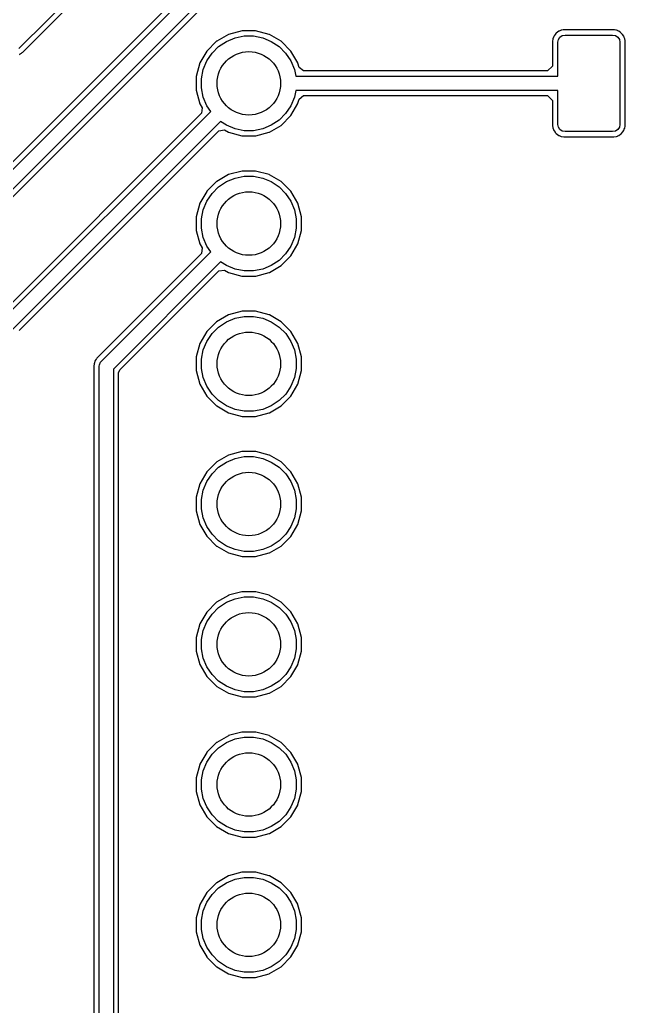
# Model space of a CAD drawing. Header units: inches. Extents: x 5.04 to 6.66, y -5.01 to -3.26.
# Drawn here: x 5.467 to 5.899, y -4.628 to -3.924 of the extents above; entities that cross this region are included whole.
import ezdxf

# ---------------------------------------------------------------- set-up
doc = ezdxf.new("R2010")
doc.units = ezdxf.units.IN
doc.header["$MEASUREMENT"] = 0
doc.layers.add('F.Cu', color=13, linetype='CONTINUOUS', true_color=0xc83434)

msp = doc.modelspace()

# ---------------------------------------------------------------- linework, layer by layer
at = {"layer": 'F.Cu', "linetype": 'CONTINUOUS'}
for p, q in [((5.53966, -3.87167), (5.46783, -3.9435)), ((5.47075, -3.94602), (5.54248, -3.87417)), ((5.29129, -4.20174), (5.60322, -3.88981)), ((5.59665, -3.89102), (5.29059, -4.19705)), ((5.61029, -3.89688), (5.2969, -4.21028)), ((5.29945, -4.21311), (5.60913, -3.90346)), ((5.62555, -3.9322), (5.61591, -3.9348)), ((5.63524, -3.9322), (5.62555, -3.9322)), ((5.64492, -3.9348), (5.63524, -3.9322)), ((5.85217, -3.93224), (5.85173, -3.93248)), ((5.85252, -3.93209), (5.85217, -3.93224)), ((5.85323, -3.93181), (5.85252, -3.93209)), ((5.85358, -3.93173), (5.85323, -3.93181)), ((5.85457, -3.93154), (5.85358, -3.93169)), ((5.85358, -3.93169), (5.85358, -3.93173)), ((5.85551, -3.93142), (5.85457, -3.93154)), ((5.8902, -3.93142), (5.85551, -3.93142)), ((5.89114, -3.93154), (5.8902, -3.93142)), ((5.89213, -3.93169), (5.89114, -3.93154)), ((5.89213, -3.93173), (5.89213, -3.93169)), ((5.89248, -3.93181), (5.89213, -3.93173)), ((5.89319, -3.93209), (5.89248, -3.93181)), ((5.89354, -3.93224), (5.89319, -3.93209)), ((5.89413, -3.93256), (5.89354, -3.93224)), ((5.61591, -3.9348), (5.60748, -3.93969)), ((5.61441, -3.93974), (5.62056, -3.93719)), ((5.62056, -3.93719), (5.62709, -3.93589)), ((5.62709, -3.93589), (5.63374, -3.93589)), ((5.63374, -3.93589), (5.64027, -3.93719)), ((5.64027, -3.93719), (5.64642, -3.93974)), ((5.64504, -3.93484), (5.64492, -3.9348)), ((5.65339, -3.93969), (5.64504, -3.93484)), ((5.8472, -3.93811), (5.84697, -3.93957)), ((5.84724, -3.93791), (5.8472, -3.93811)), ((5.84768, -3.93681), (5.84724, -3.93791)), ((5.84772, -3.93669), (5.84768, -3.93681)), ((5.84811, -3.93591), (5.84772, -3.93669)), ((5.84882, -3.93484), (5.84811, -3.93591)), ((5.84886, -3.93476), (5.84882, -3.93484)), ((5.84937, -3.93421), (5.84886, -3.93476)), ((5.84957, -3.93402), (5.84937, -3.93421)), ((5.85047, -3.93323), (5.84957, -3.93402)), ((5.85154, -3.9326), (5.85047, -3.93323)), ((5.8507, -3.94041), (5.8511, -3.93843)), ((5.8511, -3.93843), (5.85222, -3.93675)), ((5.85173, -3.93248), (5.85154, -3.9326)), ((5.85222, -3.93675), (5.8539, -3.93563)), ((5.8539, -3.93563), (5.85587, -3.93524)), ((5.85587, -3.93524), (5.88983, -3.93524)), ((5.88983, -3.93524), (5.8918, -3.93563)), ((5.8918, -3.93563), (5.89348, -3.93675)), ((5.89348, -3.93675), (5.8946, -3.93843)), ((5.89539, -3.93335), (5.89413, -3.93256)), ((5.8946, -3.93843), (5.895, -3.94041)), ((5.89618, -3.93409), (5.89539, -3.93335)), ((5.89693, -3.93488), (5.89618, -3.93409)), ((5.89768, -3.9361), (5.89693, -3.93488)), ((5.89776, -3.93622), (5.89768, -3.9361)), ((5.89807, -3.93681), (5.89776, -3.93622)), ((5.89811, -3.93697), (5.89807, -3.93681)), ((5.89846, -3.93803), (5.89811, -3.93697)), ((5.8987, -3.93906), (5.89846, -3.93803)), ((5.89879, -3.94012), (5.8987, -3.93906)), ((5.46783, -3.9435), (5.46632, -3.94483)), ((5.47, -3.94669), (5.47055, -3.94618)), ((5.47055, -3.94618), (5.47075, -3.94602)), ((5.60744, -3.93972), (5.60043, -3.94669)), ((5.60417, -3.94814), (5.60887, -3.94344)), ((5.60748, -3.93969), (5.60744, -3.93972)), ((5.60887, -3.94344), (5.61441, -3.93974)), ((5.64642, -3.93974), (5.65196, -3.94344)), ((5.65196, -3.94344), (5.65666, -3.94814)), ((5.66039, -3.94669), (5.65339, -3.93969)), ((5.84697, -3.93957), (5.84693, -3.94012)), ((5.84693, -3.94012), (5.84693, -3.9574)), ((5.8507, -3.96469), (5.8507, -3.94041)), ((5.895, -3.94041), (5.895, -3.99896)), ((5.89882, -3.94043), (5.89879, -3.94012)), ((5.89882, -3.99894), (5.89882, -3.94043)), ((5.46681, -3.94909), (5.46728, -3.94878)), ((5.46728, -3.94878), (5.46736, -3.94874)), ((5.46736, -3.94874), (5.46823, -3.94819)), ((5.46823, -3.94819), (5.46862, -3.94787)), ((5.46862, -3.94787), (5.46886, -3.94772)), ((5.46886, -3.94772), (5.46929, -3.9474)), ((5.46929, -3.9474), (5.47, -3.94669)), ((5.60039, -3.94673), (5.59555, -3.95516)), ((5.60043, -3.94669), (5.60039, -3.94673)), ((5.60047, -3.95368), (5.60417, -3.94814)), ((5.65666, -3.94814), (5.66036, -3.95368)), ((5.66528, -3.95516), (5.66039, -3.94669)), ((5.59555, -3.95516), (5.59291, -3.96484)), ((5.59662, -3.96636), (5.59792, -3.95983)), ((5.59792, -3.95983), (5.60047, -3.95368)), ((5.66036, -3.95368), (5.66291, -3.95983)), ((5.66291, -3.95983), (5.66388, -3.96469)), ((5.66535, -3.95531), (5.66528, -3.95516)), ((5.66626, -3.9585), (5.66535, -3.95531)), ((5.66941, -3.96087), (5.66626, -3.9585)), ((5.84693, -3.9574), (5.84346, -3.96087)), ((5.59291, -3.96484), (5.59291, -3.97453)), ((5.59662, -3.97301), (5.59662, -3.96636)), ((5.66388, -3.96469), (5.8507, -3.96469)), ((5.84346, -3.96087), (5.66941, -3.96087)), ((5.59291, -3.97453), (5.59555, -3.98425)), ((5.59792, -3.97954), (5.59662, -3.97301)), ((5.60047, -3.98569), (5.59792, -3.97954)), ((5.66291, -3.97954), (5.66036, -3.98569)), ((5.66388, -3.97469), (5.66291, -3.97954)), ((5.8507, -3.97469), (5.66388, -3.97469)), ((5.66543, -3.98382), (5.66622, -3.98087)), ((5.66622, -3.98087), (5.66941, -3.97846)), ((5.66941, -3.97846), (5.84346, -3.97846)), ((5.84346, -3.97846), (5.84693, -3.98193)), ((5.8507, -3.99896), (5.8507, -3.97469)), ((5.59555, -3.98425), (5.59717, -3.98705)), ((5.59717, -3.98705), (5.59665, -3.99102)), ((5.60322, -3.98981), (5.60047, -3.98569)), ((5.66036, -3.98569), (5.65666, -3.99123)), ((5.66035, -3.99272), (5.66528, -3.98417)), ((5.66528, -3.98417), (5.66543, -3.98382)), ((5.84693, -3.98193), (5.84693, -3.99906)), ((5.59665, -3.99102), (5.45031, -4.13732)), ((5.45342, -4.13961), (5.60322, -3.98981)), ((5.65666, -3.99123), (5.65196, -3.99593)), ((5.65339, -3.99969), (5.66035, -3.99272)), ((5.61029, -3.99688), (5.46195, -4.14522)), ((5.61441, -3.99963), (5.61029, -3.99688)), ((5.62056, -4.00218), (5.61441, -3.99963)), ((5.62709, -4.00348), (5.62056, -4.00218)), ((5.64027, -4.00218), (5.63374, -4.00348)), ((5.64642, -3.99963), (5.64027, -4.00218)), ((5.64504, -4.00453), (5.65339, -3.99969)), ((5.65196, -3.99593), (5.64642, -3.99963)), ((5.84693, -3.99906), (5.84697, -3.99996)), ((5.84697, -3.99996), (5.8472, -4.00126)), ((5.8472, -4.00126), (5.84728, -4.0015)), ((5.84728, -4.0015), (5.84768, -4.00256)), ((5.84768, -4.00256), (5.84772, -4.00268)), ((5.84772, -4.00268), (5.84799, -4.00323)), ((5.8511, -4.00094), (5.8507, -3.99896)), ((5.85222, -4.00262), (5.8511, -4.00094)), ((5.8539, -4.00374), (5.85222, -4.00262)), ((5.89348, -4.00262), (5.8918, -4.00374)), ((5.8946, -4.00094), (5.89348, -4.00262)), ((5.895, -3.99896), (5.8946, -4.00094)), ((5.89768, -4.00327), (5.89807, -4.00248)), ((5.89807, -4.00248), (5.89839, -4.00161)), ((5.89839, -4.00161), (5.89843, -4.0015)), ((5.89843, -4.0015), (5.8987, -4.00039)), ((5.8987, -4.00039), (5.89882, -3.99894)), ((5.46665, -4.14591), (5.60909, -4.00346)), ((5.60909, -4.00346), (5.61307, -4.00295)), ((5.61307, -4.00295), (5.61583, -4.00453)), ((5.61583, -4.00453), (5.61602, -4.00461)), ((5.61602, -4.00461), (5.62551, -4.00713)), ((5.62551, -4.00713), (5.63531, -4.00713)), ((5.63374, -4.00348), (5.62709, -4.00348)), ((5.63531, -4.00713), (5.64484, -4.00461)), ((5.64484, -4.00461), (5.64504, -4.00453)), ((5.84799, -4.00323), (5.84815, -4.0035)), ((5.84815, -4.0035), (5.84882, -4.00453)), ((5.84882, -4.00453), (5.8489, -4.00465)), ((5.8489, -4.00465), (5.84937, -4.00516)), ((5.84937, -4.00516), (5.84965, -4.00543)), ((5.84965, -4.00543), (5.85047, -4.00614)), ((5.85047, -4.00614), (5.85154, -4.00677)), ((5.85154, -4.00677), (5.85173, -4.00689)), ((5.85173, -4.00689), (5.85217, -4.00713)), ((5.85217, -4.00713), (5.85252, -4.00728)), ((5.85252, -4.00728), (5.85323, -4.00756)), ((5.85323, -4.00756), (5.85339, -4.0076)), ((5.85339, -4.0076), (5.85504, -4.00787)), ((5.85587, -4.00413), (5.8539, -4.00374)), ((5.85504, -4.00787), (5.85579, -4.00791)), ((5.85579, -4.00791), (5.88992, -4.00791)), ((5.88983, -4.00413), (5.85587, -4.00413)), ((5.8918, -4.00374), (5.88983, -4.00413)), ((5.88992, -4.00791), (5.89067, -4.00787)), ((5.89067, -4.00787), (5.89232, -4.0076)), ((5.89232, -4.0076), (5.89248, -4.00756)), ((5.89248, -4.00756), (5.89319, -4.00728)), ((5.89319, -4.00728), (5.89354, -4.00713)), ((5.89354, -4.00713), (5.89413, -4.00681)), ((5.89413, -4.00681), (5.89539, -4.00602)), ((5.89539, -4.00602), (5.8961, -4.00535)), ((5.8961, -4.00535), (5.89689, -4.00453)), ((5.89689, -4.00453), (5.89768, -4.00327)), ((5.61591, -4.0348), (5.60748, -4.03969)), ((5.61441, -4.03974), (5.62056, -4.03719)), ((5.62555, -4.0322), (5.61591, -4.0348)), ((5.62056, -4.03719), (5.62709, -4.03589)), ((5.63524, -4.0322), (5.62555, -4.0322)), ((5.62709, -4.03589), (5.63374, -4.03589)), ((5.63374, -4.03589), (5.64027, -4.03719)), ((5.64492, -4.0348), (5.63524, -4.0322)), ((5.64027, -4.03719), (5.64642, -4.03974)), ((5.64504, -4.03484), (5.64492, -4.0348)), ((5.65339, -4.03969), (5.64504, -4.03484)), ((5.60744, -4.03972), (5.60043, -4.04669)), ((5.60417, -4.04814), (5.60887, -4.04344)), ((5.60748, -4.03969), (5.60744, -4.03972)), ((5.60887, -4.04344), (5.61441, -4.03974)), ((5.64642, -4.03974), (5.65196, -4.04344)), ((5.65196, -4.04344), (5.65666, -4.04814)), ((5.66035, -4.04665), (5.65339, -4.03969)), ((5.60039, -4.04673), (5.59555, -4.0552)), ((5.60043, -4.04669), (5.60039, -4.04673)), ((5.60047, -4.05368), (5.60417, -4.04814)), ((5.65666, -4.04814), (5.66036, -4.05368)), ((5.66528, -4.0552), (5.66035, -4.04665)), ((5.59555, -4.0552), (5.59295, -4.0648)), ((5.59792, -4.05983), (5.60047, -4.05368)), ((5.66036, -4.05368), (5.66291, -4.05983)), ((5.66787, -4.0648), (5.66528, -4.0552)), ((5.59295, -4.0648), (5.59295, -4.07457)), ((5.59662, -4.06636), (5.59792, -4.05983)), ((5.66291, -4.05983), (5.66421, -4.06636)), ((5.66787, -4.07457), (5.66787, -4.0648)), ((5.59662, -4.07301), (5.59662, -4.06636)), ((5.59792, -4.07954), (5.59662, -4.07301)), ((5.66421, -4.07301), (5.66291, -4.07954)), ((5.66421, -4.06636), (5.66421, -4.07301)), ((5.59295, -4.07457), (5.59555, -4.08417)), ((5.60047, -4.08569), (5.59792, -4.07954)), ((5.66291, -4.07954), (5.66036, -4.08569)), ((5.66528, -4.08417), (5.66787, -4.07457)), ((5.59555, -4.08417), (5.59717, -4.08701)), ((5.59717, -4.08701), (5.59665, -4.09098)), ((5.60322, -4.08981), (5.60047, -4.08569)), ((5.66036, -4.08569), (5.65666, -4.09123)), ((5.66035, -4.09272), (5.66528, -4.08417)), ((5.59665, -4.09098), (5.52228, -4.16531)), ((5.52525, -4.16778), (5.60322, -4.08981)), ((5.65666, -4.09123), (5.65196, -4.09593)), ((5.65339, -4.09969), (5.66035, -4.09272)), ((5.61029, -4.09688), (5.53379, -4.17339)), ((5.61441, -4.09963), (5.61029, -4.09688)), ((5.62056, -4.10218), (5.61441, -4.09963)), ((5.64642, -4.09963), (5.64027, -4.10218)), ((5.64504, -4.10453), (5.65339, -4.09969)), ((5.65196, -4.09593), (5.64642, -4.09963)), ((5.54772, -4.1648), (5.60909, -4.10346)), ((5.60909, -4.10346), (5.61307, -4.10295)), ((5.61307, -4.10295), (5.61583, -4.10453)), ((5.61583, -4.10453), (5.61602, -4.10461)), ((5.61602, -4.10461), (5.62551, -4.10713)), ((5.62709, -4.10348), (5.62056, -4.10218)), ((5.62551, -4.10713), (5.63531, -4.10713)), ((5.63374, -4.10348), (5.62709, -4.10348)), ((5.64027, -4.10218), (5.63374, -4.10348)), ((5.63531, -4.10713), (5.64484, -4.10461)), ((5.64484, -4.10461), (5.64504, -4.10453)), ((5.61591, -4.1348), (5.60744, -4.13972)), ((5.62555, -4.1322), (5.61591, -4.1348)), ((5.62056, -4.13719), (5.62709, -4.13589)), ((5.63524, -4.1322), (5.62555, -4.1322)), ((5.62709, -4.13589), (5.63374, -4.13589)), ((5.63374, -4.13589), (5.64027, -4.13719)), ((5.64492, -4.1348), (5.63524, -4.1322)), ((5.64504, -4.13484), (5.64492, -4.1348)), ((5.65343, -4.13972), (5.64504, -4.13484)), ((5.60744, -4.13972), (5.60043, -4.14669)), ((5.60887, -4.14344), (5.61441, -4.13974)), ((5.61441, -4.13974), (5.62056, -4.13719)), ((5.64027, -4.13719), (5.64642, -4.13974)), ((5.64642, -4.13974), (5.65196, -4.14344)), ((5.66035, -4.14665), (5.65343, -4.13972)), ((5.60039, -4.14673), (5.59555, -4.1552)), ((5.60043, -4.14669), (5.60039, -4.14673)), ((5.60047, -4.15368), (5.60417, -4.14814)), ((5.60417, -4.14814), (5.60887, -4.14344)), ((5.65196, -4.14344), (5.65667, -4.14814)), ((5.65667, -4.14814), (5.66036, -4.15368)), ((5.66528, -4.1552), (5.66035, -4.14665)), ((5.59555, -4.1552), (5.59295, -4.1648)), ((5.59792, -4.15983), (5.60047, -4.15368)), ((5.66036, -4.15368), (5.66291, -4.15983)), ((5.66787, -4.1648), (5.66528, -4.1552)), ((5.59662, -4.16636), (5.59792, -4.15983)), ((5.66291, -4.15983), (5.66421, -4.16636)), ((5.52, -4.17083), (5.51996, -4.17122)), ((5.51996, -4.17122), (5.51996, -4.8648)), ((5.52008, -4.17035), (5.52, -4.17079)), ((5.52, -4.17079), (5.52, -4.17083)), ((5.52012, -4.16969), (5.52008, -4.17035)), ((5.52031, -4.16902), (5.52012, -4.16969)), ((5.52039, -4.16874), (5.52031, -4.16902)), ((5.52051, -4.16823), (5.52039, -4.16874)), ((5.52063, -4.16799), (5.52051, -4.16815)), ((5.52051, -4.16815), (5.52051, -4.16823)), ((5.52091, -4.16732), (5.52063, -4.16799)), ((5.52157, -4.16642), (5.52091, -4.16732)), ((5.52177, -4.16606), (5.52157, -4.16642)), ((5.52193, -4.16575), (5.52177, -4.16606)), ((5.52217, -4.16547), (5.52193, -4.16575)), ((5.52228, -4.16531), (5.52217, -4.16547)), ((5.52379, -4.17131), (5.52388, -4.17034)), ((5.52379, -4.86761), (5.52379, -4.17131)), ((5.52388, -4.17034), (5.52463, -4.16854)), ((5.52463, -4.16854), (5.52525, -4.16778)), ((5.52463, -4.16854), (5.52463, -4.16854)), ((5.53846, -4.17406), (5.54772, -4.1648)), ((5.59295, -4.1648), (5.59295, -4.17457)), ((5.59662, -4.17301), (5.59662, -4.16636)), ((5.66421, -4.16636), (5.66421, -4.17301)), ((5.66787, -4.17457), (5.66787, -4.1648)), ((5.53379, -4.17339), (5.53379, -4.86969)), ((5.53756, -4.17622), (5.53846, -4.17406)), ((5.53756, -4.2648), (5.53756, -4.17622)), ((5.59295, -4.17457), (5.59555, -4.18417)), ((5.59792, -4.17954), (5.59662, -4.17301)), ((5.66421, -4.17301), (5.66291, -4.17954)), ((5.66528, -4.18417), (5.66787, -4.17457)), ((5.59555, -4.18417), (5.60039, -4.19264)), ((5.60047, -4.18569), (5.59792, -4.17954)), ((5.66035, -4.19272), (5.66528, -4.18417)), ((5.66291, -4.17954), (5.66036, -4.18569)), ((5.60039, -4.19264), (5.60043, -4.19268)), ((5.60417, -4.19123), (5.60047, -4.18569)), ((5.60887, -4.19593), (5.60417, -4.19123)), ((5.65667, -4.19123), (5.65196, -4.19593)), ((5.66036, -4.18569), (5.65667, -4.19123)), ((5.60043, -4.19268), (5.60744, -4.19965)), ((5.60744, -4.19965), (5.60748, -4.19969)), ((5.61441, -4.19963), (5.60887, -4.19593)), ((5.62056, -4.20218), (5.61441, -4.19963)), ((5.64642, -4.19963), (5.64027, -4.20218)), ((5.65196, -4.19593), (5.64642, -4.19963)), ((5.65339, -4.19969), (5.66035, -4.19272)), ((5.60748, -4.19969), (5.61591, -4.20457)), ((5.61591, -4.20457), (5.62555, -4.20717)), ((5.62709, -4.20348), (5.62056, -4.20218)), ((5.63374, -4.20348), (5.62709, -4.20348)), ((5.64027, -4.20218), (5.63374, -4.20348)), ((5.63524, -4.20717), (5.64492, -4.20457)), ((5.64492, -4.20457), (5.64504, -4.20453)), ((5.64504, -4.20453), (5.65339, -4.19969)), ((5.62555, -4.20717), (5.63524, -4.20717)), ((5.61583, -4.23484), (5.60748, -4.23969)), ((5.61602, -4.23476), (5.61583, -4.23484)), ((5.62551, -4.23224), (5.61602, -4.23476)), ((5.63531, -4.23224), (5.62551, -4.23224)), ((5.64484, -4.23476), (5.63531, -4.23224)), ((5.64504, -4.23484), (5.64484, -4.23476)), ((5.65339, -4.23969), (5.64504, -4.23484)), ((5.60744, -4.23972), (5.60043, -4.24669)), ((5.60748, -4.23969), (5.60744, -4.23972)), ((5.60887, -4.24344), (5.61441, -4.23974)), ((5.61441, -4.23974), (5.62056, -4.23719)), ((5.62056, -4.23719), (5.62709, -4.23589)), ((5.62709, -4.23589), (5.63375, -4.23589)), ((5.63375, -4.23589), (5.64027, -4.23719)), ((5.64027, -4.23719), (5.64642, -4.23974)), ((5.64642, -4.23974), (5.65196, -4.24344)), ((5.66035, -4.24665), (5.65339, -4.23969)), ((5.60039, -4.24673), (5.59555, -4.2552)), ((5.60043, -4.24669), (5.60039, -4.24673)), ((5.60047, -4.25368), (5.60417, -4.24814)), ((5.60417, -4.24814), (5.60887, -4.24344)), ((5.65196, -4.24344), (5.65667, -4.24814)), ((5.65667, -4.24814), (5.66036, -4.25368)), ((5.66528, -4.2552), (5.66035, -4.24665)), ((5.59555, -4.2552), (5.59295, -4.2648)), ((5.59792, -4.25983), (5.60047, -4.25368)), ((5.66036, -4.25368), (5.66291, -4.25983)), ((5.66787, -4.2648), (5.66528, -4.2552)), ((5.59662, -4.26636), (5.59792, -4.25983)), ((5.66291, -4.25983), (5.66421, -4.26636)), ((5.53756, -4.3648), (5.53756, -4.2648)), ((5.59295, -4.2648), (5.59295, -4.27457)), ((5.59662, -4.27301), (5.59662, -4.26636)), ((5.66421, -4.26636), (5.66421, -4.27301)), ((5.66787, -4.27457), (5.66787, -4.2648)), ((5.59295, -4.27457), (5.59555, -4.28417)), ((5.59792, -4.27954), (5.59662, -4.27301)), ((5.66421, -4.27301), (5.66291, -4.27954)), ((5.66528, -4.28417), (5.66787, -4.27457)), ((5.60047, -4.28569), (5.59792, -4.27954)), ((5.66291, -4.27954), (5.66036, -4.28569)), ((5.59555, -4.28417), (5.60039, -4.29264)), ((5.60417, -4.29123), (5.60047, -4.28569)), ((5.66036, -4.28569), (5.65667, -4.29123)), ((5.66035, -4.29272), (5.66528, -4.28417)), ((5.60039, -4.29264), (5.60043, -4.29268)), ((5.60043, -4.29268), (5.60744, -4.29965)), ((5.60887, -4.29593), (5.60417, -4.29123)), ((5.61441, -4.29963), (5.60887, -4.29593)), ((5.65196, -4.29593), (5.64642, -4.29963)), ((5.65667, -4.29123), (5.65196, -4.29593)), ((5.65339, -4.29969), (5.66035, -4.29272)), ((5.60744, -4.29965), (5.60748, -4.29969)), ((5.60748, -4.29969), (5.61591, -4.30457)), ((5.62056, -4.30218), (5.61441, -4.29963)), ((5.61591, -4.30457), (5.62555, -4.30717)), ((5.62709, -4.30348), (5.62056, -4.30218)), ((5.63375, -4.30348), (5.62709, -4.30348)), ((5.64027, -4.30218), (5.63375, -4.30348)), ((5.63524, -4.30717), (5.64492, -4.30457)), ((5.64642, -4.29963), (5.64027, -4.30218)), ((5.64492, -4.30457), (5.64504, -4.30453)), ((5.64504, -4.30453), (5.65339, -4.29969)), ((5.62555, -4.30717), (5.63524, -4.30717)), ((5.62551, -4.33224), (5.61602, -4.33476)), ((5.63531, -4.33224), (5.62551, -4.33224)), ((5.64484, -4.33476), (5.63531, -4.33224)), ((5.60744, -4.33972), (5.60043, -4.34669)), ((5.61583, -4.33484), (5.60744, -4.33972)), ((5.60888, -4.34344), (5.61441, -4.33974)), ((5.61441, -4.33974), (5.62056, -4.33719)), ((5.61602, -4.33476), (5.61583, -4.33484)), ((5.62056, -4.33719), (5.62709, -4.33589)), ((5.62709, -4.33589), (5.63375, -4.33589)), ((5.63375, -4.33589), (5.64027, -4.33719)), ((5.64027, -4.33719), (5.64642, -4.33974)), ((5.64504, -4.33484), (5.64484, -4.33476)), ((5.65343, -4.33972), (5.64504, -4.33484)), ((5.64642, -4.33974), (5.65196, -4.34344)), ((5.66035, -4.34665), (5.65343, -4.33972)), ((5.60035, -4.34681), (5.59555, -4.3552)), ((5.60043, -4.34669), (5.60035, -4.34681)), ((5.60417, -4.34814), (5.60888, -4.34344)), ((5.65196, -4.34344), (5.65667, -4.34814)), ((5.66528, -4.3552), (5.66035, -4.34665)), ((5.59792, -4.35983), (5.60047, -4.35368)), ((5.60047, -4.35368), (5.60417, -4.34814)), ((5.65667, -4.34814), (5.66036, -4.35368)), ((5.66036, -4.35368), (5.66291, -4.35983)), ((5.59555, -4.3552), (5.59295, -4.3648)), ((5.59662, -4.36636), (5.59792, -4.35983)), ((5.66291, -4.35983), (5.66421, -4.36636)), ((5.66787, -4.3648), (5.66528, -4.3552)), ((5.53756, -4.4648), (5.53756, -4.3648)), ((5.59295, -4.3648), (5.59295, -4.37461)), ((5.59662, -4.37301), (5.59662, -4.36636)), ((5.66421, -4.36636), (5.66421, -4.37301)), ((5.66787, -4.37461), (5.66787, -4.3648)), ((5.59295, -4.37461), (5.59555, -4.38417)), ((5.59792, -4.37954), (5.59662, -4.37301)), ((5.66421, -4.37301), (5.66291, -4.37954)), ((5.66539, -4.38398), (5.66787, -4.37461)), ((5.60047, -4.38569), (5.59792, -4.37954)), ((5.66291, -4.37954), (5.66036, -4.38569)), ((5.59555, -4.38417), (5.60039, -4.39264)), ((5.60417, -4.39123), (5.60047, -4.38569)), ((5.66036, -4.38569), (5.65667, -4.39123)), ((5.66043, -4.39264), (5.66528, -4.38429)), ((5.66528, -4.38429), (5.66539, -4.38398)), ((5.60039, -4.39264), (5.60043, -4.39268)), ((5.60043, -4.39268), (5.60744, -4.39965)), ((5.60888, -4.39593), (5.60417, -4.39123)), ((5.61441, -4.39963), (5.60888, -4.39593)), ((5.65196, -4.39593), (5.64642, -4.39963)), ((5.65667, -4.39123), (5.65196, -4.39593)), ((5.65339, -4.39969), (5.66043, -4.39264)), ((5.60744, -4.39965), (5.60748, -4.39969)), ((5.60748, -4.39969), (5.61591, -4.40457)), ((5.62056, -4.40218), (5.61441, -4.39963)), ((5.62709, -4.40348), (5.62056, -4.40218)), ((5.63375, -4.40348), (5.62709, -4.40348)), ((5.64027, -4.40218), (5.63375, -4.40348)), ((5.64642, -4.39963), (5.64027, -4.40218)), ((5.64504, -4.40453), (5.65339, -4.39969)), ((5.61591, -4.40457), (5.62555, -4.40717)), ((5.62555, -4.40717), (5.63524, -4.40717)), ((5.63524, -4.40717), (5.64492, -4.40457)), ((5.64492, -4.40457), (5.64504, -4.40453)), ((5.61583, -4.43484), (5.60748, -4.43969)), ((5.61441, -4.43974), (5.62056, -4.43719)), ((5.61602, -4.43476), (5.61583, -4.43484)), ((5.62551, -4.43224), (5.61602, -4.43476)), ((5.62056, -4.43719), (5.62709, -4.43589)), ((5.63531, -4.43224), (5.62551, -4.43224)), ((5.62709, -4.43589), (5.63375, -4.43589)), ((5.63375, -4.43589), (5.64028, -4.43719)), ((5.64484, -4.43476), (5.63531, -4.43224)), ((5.64028, -4.43719), (5.64643, -4.43974)), ((5.64504, -4.43484), (5.64484, -4.43476)), ((5.65339, -4.43969), (5.64504, -4.43484)), ((5.60744, -4.43972), (5.60043, -4.44669)), ((5.60417, -4.44814), (5.60888, -4.44344)), ((5.60748, -4.43969), (5.60744, -4.43972)), ((5.60888, -4.44344), (5.61441, -4.43974)), ((5.64643, -4.43974), (5.65196, -4.44344)), ((5.65196, -4.44344), (5.65667, -4.44814)), ((5.66043, -4.44673), (5.65339, -4.43969)), ((5.60039, -4.44673), (5.59555, -4.4552)), ((5.60043, -4.44669), (5.60039, -4.44673)), ((5.60047, -4.45368), (5.60417, -4.44814)), ((5.65667, -4.44814), (5.66037, -4.45368)), ((5.66528, -4.45508), (5.66043, -4.44673)), ((5.59547, -4.45539), (5.59295, -4.4648)), ((5.59555, -4.4552), (5.59547, -4.45539)), ((5.59663, -4.46636), (5.59792, -4.45983)), ((5.59792, -4.45983), (5.60047, -4.45368)), ((5.66037, -4.45368), (5.66291, -4.45983)), ((5.66291, -4.45983), (5.66421, -4.46636)), ((5.66539, -4.45539), (5.66528, -4.45508)), ((5.66787, -4.46476), (5.66539, -4.45539)), ((5.53756, -4.5648), (5.53756, -4.4648)), ((5.59295, -4.4648), (5.59295, -4.47457)), ((5.59663, -4.47301), (5.59663, -4.46636)), ((5.66421, -4.46636), (5.66421, -4.47301)), ((5.66787, -4.47461), (5.66787, -4.46476)), ((5.59792, -4.47954), (5.59663, -4.47301)), ((5.66421, -4.47301), (5.66291, -4.47954)), ((5.59295, -4.47457), (5.59555, -4.48417)), ((5.60047, -4.48569), (5.59792, -4.47954)), ((5.66291, -4.47954), (5.66037, -4.48569)), ((5.66539, -4.48398), (5.66787, -4.47461)), ((5.59555, -4.48417), (5.60039, -4.49264)), ((5.60417, -4.49123), (5.60047, -4.48569)), ((5.66037, -4.48569), (5.65667, -4.49123)), ((5.66043, -4.49264), (5.66528, -4.48429)), ((5.66528, -4.48429), (5.66539, -4.48398)), ((5.60039, -4.49264), (5.60744, -4.49969)), ((5.60888, -4.49593), (5.60417, -4.49123)), ((5.65667, -4.49123), (5.65196, -4.49593)), ((5.65339, -4.49969), (5.66043, -4.49264)), ((5.60744, -4.49969), (5.61591, -4.50457)), ((5.61441, -4.49963), (5.60888, -4.49593)), ((5.62056, -4.50218), (5.61441, -4.49963)), ((5.64643, -4.49963), (5.64028, -4.50218)), ((5.64504, -4.50453), (5.65339, -4.49969)), ((5.65196, -4.49593), (5.64643, -4.49963)), ((5.61591, -4.50457), (5.62555, -4.50717)), ((5.62709, -4.50348), (5.62056, -4.50218)), ((5.62555, -4.50717), (5.63524, -4.50717)), ((5.63375, -4.50348), (5.62709, -4.50348)), ((5.64028, -4.50218), (5.63375, -4.50348)), ((5.63524, -4.50717), (5.64492, -4.50457)), ((5.64492, -4.50457), (5.64504, -4.50453)), ((5.61583, -4.53484), (5.60748, -4.53969)), ((5.61441, -4.53974), (5.62056, -4.53719)), ((5.61602, -4.53476), (5.61583, -4.53484)), ((5.62551, -4.53224), (5.61602, -4.53476)), ((5.62056, -4.53719), (5.62709, -4.53589)), ((5.63531, -4.53224), (5.62551, -4.53224)), ((5.62709, -4.53589), (5.63375, -4.53589)), ((5.63375, -4.53589), (5.64028, -4.53719)), ((5.64484, -4.53476), (5.63531, -4.53224)), ((5.64028, -4.53719), (5.64643, -4.53974)), ((5.64504, -4.53484), (5.64484, -4.53476)), ((5.65339, -4.53969), (5.64504, -4.53484)), ((5.60744, -4.53972), (5.60043, -4.54669)), ((5.60417, -4.54814), (5.60888, -4.54344)), ((5.60748, -4.53969), (5.60744, -4.53972)), ((5.60888, -4.54344), (5.61441, -4.53974)), ((5.64643, -4.53974), (5.65196, -4.54344)), ((5.65196, -4.54344), (5.65667, -4.54814)), ((5.66043, -4.54673), (5.65339, -4.53969)), ((5.60039, -4.54673), (5.59555, -4.5552)), ((5.60043, -4.54669), (5.60039, -4.54673)), ((5.60047, -4.55368), (5.60417, -4.54814)), ((5.65667, -4.54814), (5.66037, -4.55368)), ((5.66528, -4.55508), (5.66043, -4.54673)), ((5.59547, -4.55539), (5.59295, -4.5648)), ((5.59555, -4.5552), (5.59547, -4.55539)), ((5.59792, -4.55983), (5.60047, -4.55368)), ((5.66037, -4.55368), (5.66291, -4.55983)), ((5.66539, -4.55539), (5.66528, -4.55508)), ((5.66787, -4.56476), (5.66539, -4.55539)), ((5.53756, -4.6648), (5.53756, -4.5648)), ((5.59295, -4.5648), (5.59295, -4.57465)), ((5.59663, -4.56636), (5.59792, -4.55983)), ((5.66291, -4.55983), (5.66421, -4.56636)), ((5.66787, -4.57465), (5.66787, -4.56476)), ((5.59663, -4.57301), (5.59663, -4.56636)), ((5.66421, -4.56636), (5.66421, -4.57301)), ((5.59295, -4.57465), (5.59555, -4.58417)), ((5.59792, -4.57954), (5.59663, -4.57301)), ((5.60047, -4.58569), (5.59792, -4.57954)), ((5.66291, -4.57954), (5.66037, -4.58569)), ((5.66421, -4.57301), (5.66291, -4.57954)), ((5.66539, -4.58398), (5.66787, -4.57465)), ((5.59555, -4.58417), (5.60039, -4.59264)), ((5.60417, -4.59123), (5.60047, -4.58569)), ((5.66037, -4.58569), (5.65667, -4.59123)), ((5.66043, -4.59264), (5.66528, -4.58429)), ((5.66528, -4.58429), (5.66539, -4.58398)), ((5.60039, -4.59264), (5.60043, -4.59268)), ((5.60043, -4.59268), (5.60744, -4.59965)), ((5.60888, -4.59593), (5.60417, -4.59123)), ((5.65667, -4.59123), (5.65196, -4.59593)), ((5.65339, -4.59969), (5.66043, -4.59264)), ((5.60744, -4.59965), (5.60748, -4.59969)), ((5.60748, -4.59969), (5.61591, -4.60457)), ((5.61441, -4.59963), (5.60888, -4.59593)), ((5.62056, -4.60218), (5.61441, -4.59963)), ((5.64643, -4.59963), (5.64028, -4.60218)), ((5.64504, -4.60453), (5.65339, -4.59969)), ((5.65196, -4.59593), (5.64643, -4.59963)), ((5.61591, -4.60457), (5.62555, -4.60717)), ((5.62709, -4.60348), (5.62056, -4.60218)), ((5.62555, -4.60717), (5.63524, -4.60717)), ((5.63375, -4.60348), (5.62709, -4.60348)), ((5.64028, -4.60218), (5.63375, -4.60348)), ((5.63524, -4.60717), (5.64492, -4.60457)), ((5.64492, -4.60457), (5.64504, -4.60453))]:
    msp.add_line(p, q, dxfattribs=at)
at = {"layer": 'F.Cu'}
for centre in [(5.63041, -3.96969), (5.63041, -3.96969), (5.63042, -4.06969), (5.63042, -4.06969), (5.63042, -4.16969), (5.63042, -4.16969), (5.63042, -4.26969), (5.63042, -4.26969), (5.63042, -4.36969), (5.63042, -4.36969), (5.63042, -4.46969), (5.63042, -4.46969), (5.63042, -4.56969), (5.63042, -4.56969)]:
    msp.add_circle(centre, 0.02264, dxfattribs=at)

doc.saveas('drawing.dxf')
